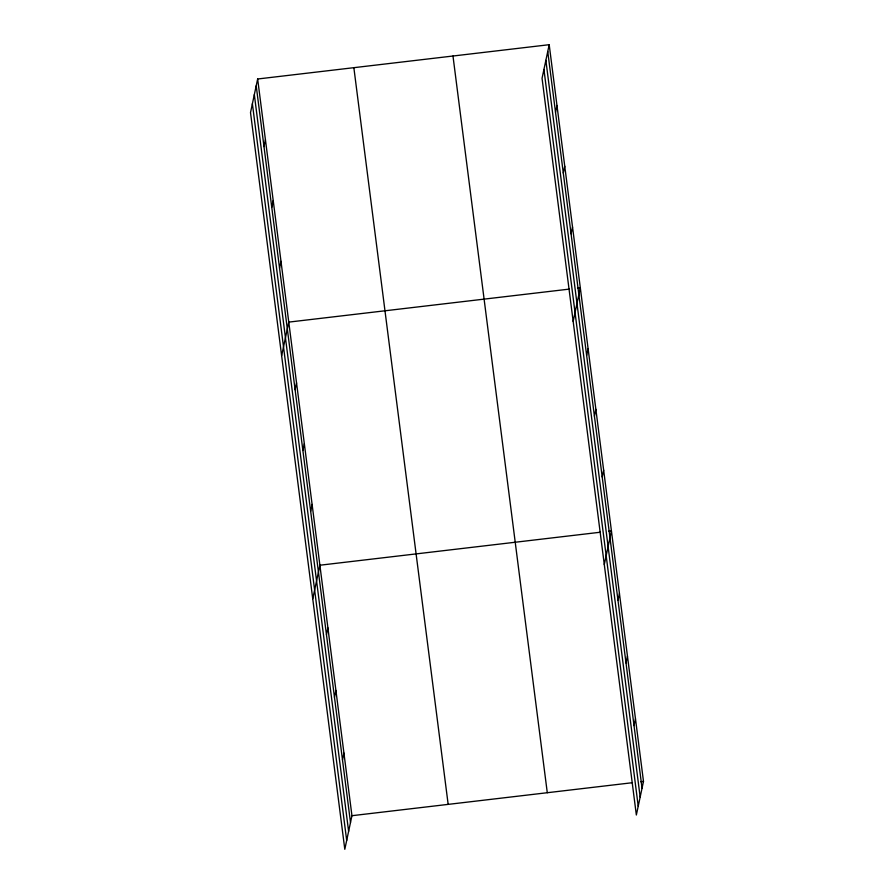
<?xml version="1.0" encoding="UTF-8"?>
<svg xmlns="http://www.w3.org/2000/svg" width="894" height="894" viewBox="0 0 894 894"><rect width="100%" height="100%" fill="white"/><g stroke="black" fill="none" stroke-linecap="round" stroke-linejoin="round"><path stroke-width="1.34" d="M257.651 78.996L250.51 112.599L344.805 849.3L351.945 815.697L257.651 78.996L549.195 44.7L643.49 781.401L636.349 815.004L542.055 78.303L549.195 44.7M263.987 146.582L265.429 139.777M271.765 207.363L273.218 200.558M279.543 268.144L280.995 261.327M281.632 355.711L288.773 322.108L569.31 289.108M295.109 389.695L296.551 382.889M302.887 450.475L304.329 443.67M310.665 511.256L312.107 504.439M312.744 598.824L319.896 565.22L600.433 532.221M326.455 634.651L327.908 627.845M334.468 697.275L335.921 690.459M342.491 759.889L343.933 753.083M555.52 112.286L556.973 105.481M563.298 173.067L564.751 166.25M571.087 233.848L572.529 227.031M573.166 321.415L580.307 287.812L577.558 288.136M586.643 355.399L588.084 348.593M594.421 416.179L595.862 409.363M602.198 476.96L603.651 470.143M604.288 564.527L611.429 530.924L608.68 531.248M617.989 600.355L619.441 593.538M626.012 662.968L627.454 656.162M634.025 725.593L635.478 718.787M351.945 815.697L632.494 782.697M640.741 781.725L643.49 781.401M547.743 51.506L642.037 788.217M545.865 60.345L640.16 797.057M543.932 69.464L638.227 806.164M452.979 56.02L547.284 792.721M353.856 67.676L448.162 804.376M256.209 85.813L350.504 822.514M254.332 94.652L348.626 831.353M252.387 103.76L346.693 840.461"/></g></svg>
